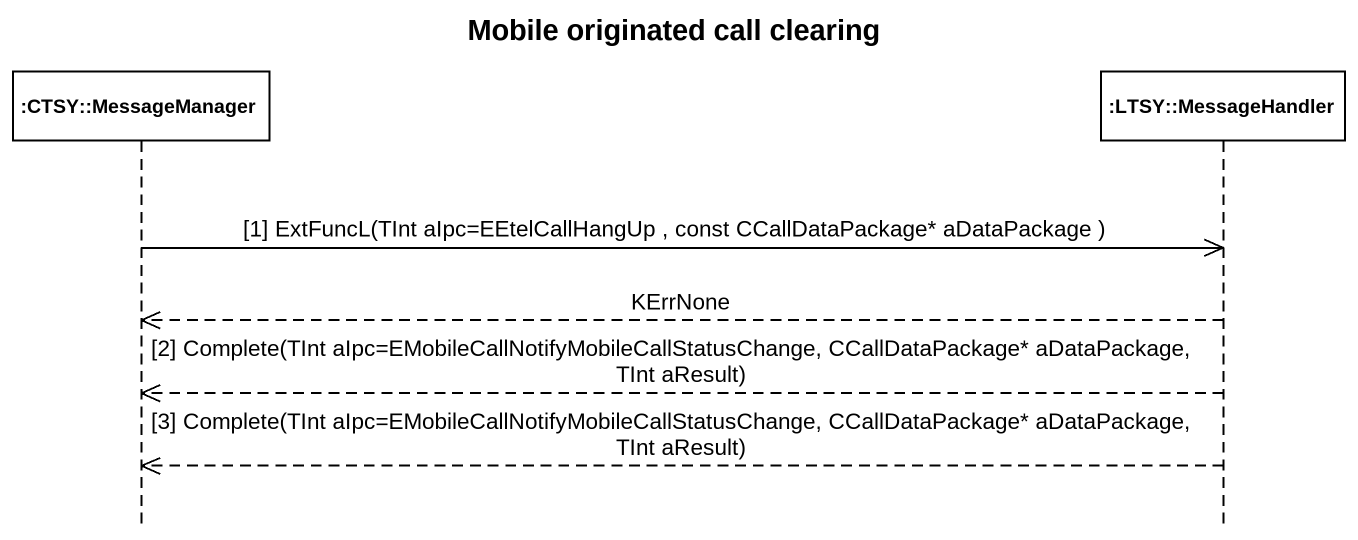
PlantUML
@startuml
title Mobile originated call clearing
hide footbox
participant ":CTSY::MessageManager" as CTSY_MessageManager
participant ":LTSY::MessageHandler" as LTSY_MessageHandler

CTSY_MessageManager ->> LTSY_MessageHandler : [1] ExtFuncL(TInt aIpc=EEtelCallHangUp , const CCallDataPackage* aDataPackage )
LTSY_MessageHandler -->> CTSY_MessageManager : KErrNone
LTSY_MessageHandler -->> CTSY_MessageManager : [2] Complete(TInt aIpc=EMobileCallNotifyMobileCallStatusChange, CCallDataPackage* aDataPackage, TInt aResult)
LTSY_MessageHandler -->> CTSY_MessageManager : [3] Complete(TInt aIpc=EMobileCallNotifyMobileCallStatusChange, CCallDataPackage* aDataPackage, TInt aResult)
@enduml
